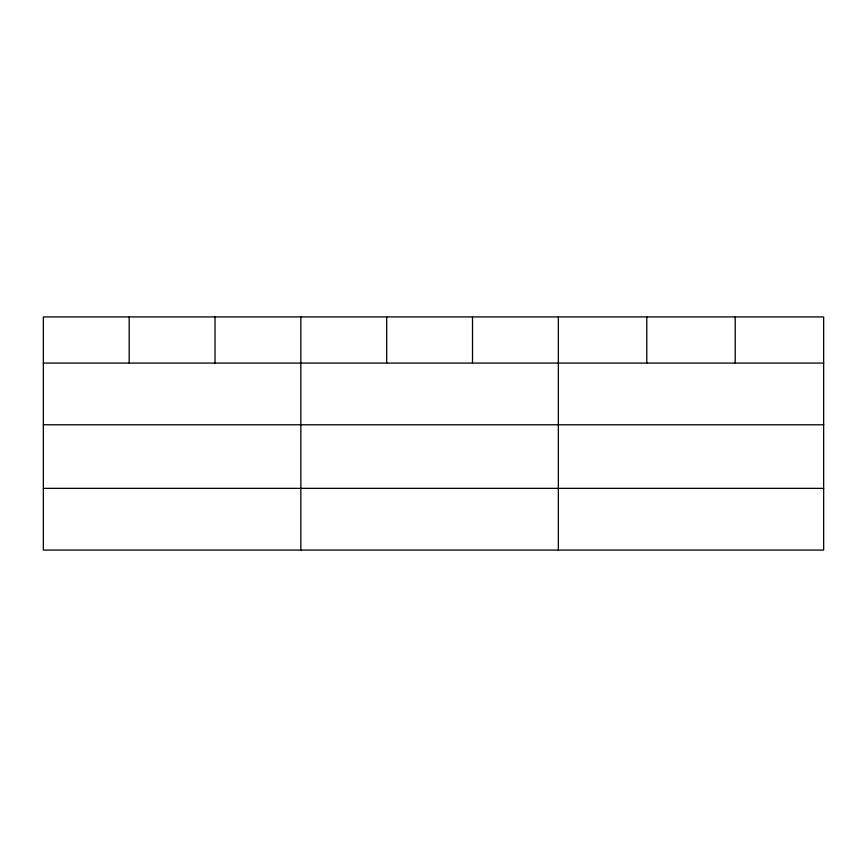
<?xml version="1.0" encoding="UTF-8"?>
<svg xmlns="http://www.w3.org/2000/svg" width="867" height="867" viewBox="0 0 867 867"><rect width="100%" height="100%" fill="white"/><g stroke="black" fill="none" stroke-linecap="round" stroke-linejoin="round"><path stroke-width="1.3" d="M823.65 424.776L823.65 316.932L43.35 316.932L43.35 550.068L823.65 550.068L823.65 424.776L43.35 424.776M43.35 363.067L823.65 363.067M43.35 488.359L823.65 488.359M735.216 316.932L735.216 363.067M646.782 316.932L646.782 363.067M558.348 316.932L558.348 550.068M472.515 316.932L472.515 363.067M386.682 316.932L386.682 363.067M300.849 316.932L300.849 550.068M215.016 316.932L215.016 363.067M129.183 316.932L129.183 363.067"/></g></svg>
